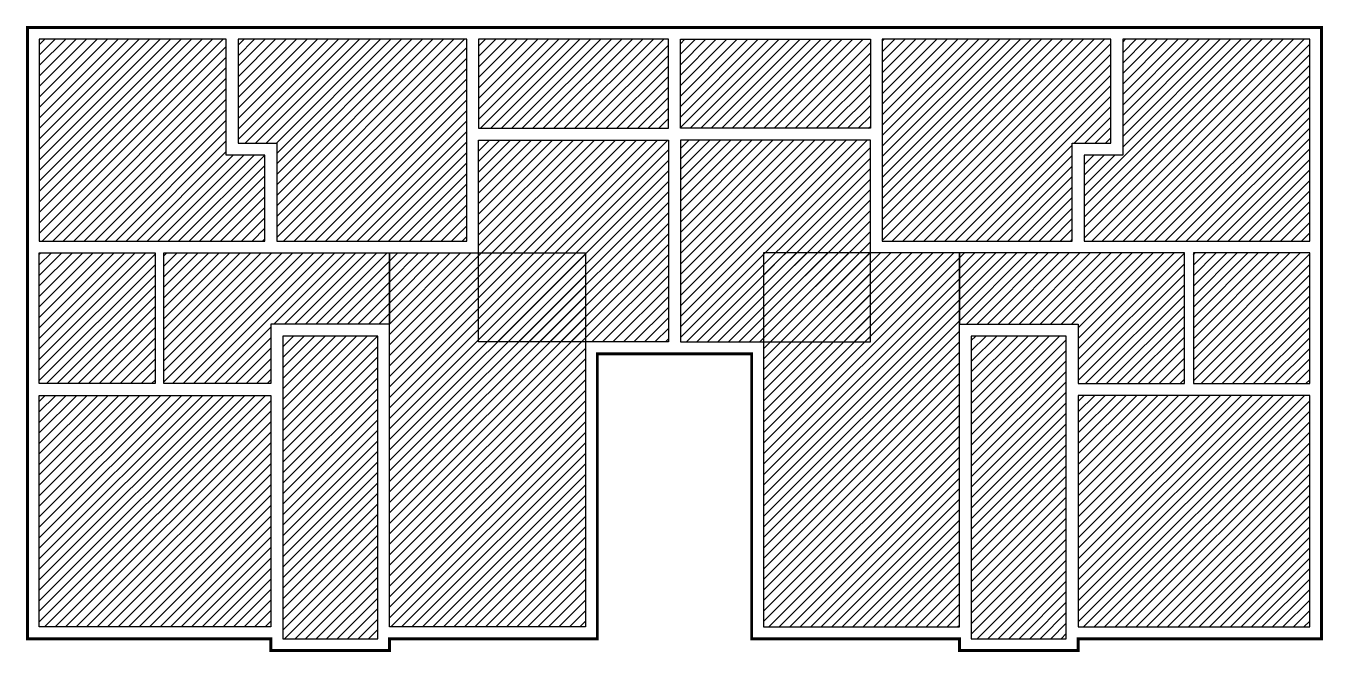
# Model space of a CAD drawing. Header units: feet. Extents: x 317 to 512, y -141 to 162.
# Drawn here: x 343.08 to 364.93, y -12.73 to -2.18 of the extents above; entities that cross this region are included whole.
import ezdxf

# ---------------------------------------------------------------- set-up
doc = ezdxf.new("R2010")
doc.units = ezdxf.units.FT
doc.header["$MEASUREMENT"] = 0
doc.layers.add('00-LOSA', color=51, linetype='Continuous')
doc.layers.add('63', color=7, linetype='Continuous')
pattern_1 = [(45, (-50, 0), (-0.088388348, 0.088388348), [])]

msp = doc.modelspace()

# ---------------------------------------------------------------- hatches: boundary and pattern name
at = {"layer": '63'}
h = msp.add_hatch(dxfattribs=at)
h.set_pattern_fill('ANSI31', color=256)
h.set_pattern_definition(pattern_1)
h.paths.add_polyline_path([(346.45818, -2.40406), (343.30818, -2.40406), (343.30818, -5.80406), (347.10818, -5.80406), (347.10818, -4.35406), (346.45818, -4.35406)])
h = msp.add_hatch(dxfattribs=at)
h.set_pattern_fill('ANSI31', color=256)
h.set_pattern_definition(pattern_1)
h.paths.add_polyline_path([(350.50818, -2.40406), (346.65818, -2.40406), (346.65818, -4.15406), (347.30818, -4.15406), (347.30818, -5.80406), (350.50818, -5.80406)])
h = msp.add_hatch(dxfattribs=at)
h.set_pattern_fill('ANSI31', color=256)
h.set_pattern_definition(pattern_1)
h.paths.add_polyline_path([(353.90818, -2.40406), (350.70818, -2.40406), (350.70818, -3.90406), (353.90818, -3.90406)])
h = msp.add_hatch(dxfattribs=at)
h.set_pattern_fill('ANSI31', color=256)
h.set_pattern_definition(pattern_1)
h.paths.add_polyline_path([(354.10818, -2.40406), (357.30818, -2.40406), (357.30818, -3.90406), (354.10818, -3.90406)])
h = msp.add_hatch(dxfattribs=at)
h.set_pattern_fill('ANSI31', color=256)
h.set_pattern_definition(pattern_1)
h.paths.add_polyline_path([(361.35818, -2.40406), (357.50818, -2.40406), (357.50818, -5.80406), (360.70818, -5.80406), (360.70818, -4.15406), (361.35818, -4.15406)])
h = msp.add_hatch(dxfattribs=at)
h.set_pattern_fill('ANSI31', color=256)
h.set_pattern_definition(pattern_1)
h.paths.add_polyline_path([(364.70818, -2.40406), (361.55818, -2.40406), (361.55818, -4.35406), (360.90818, -4.35406), (360.90818, -5.80406), (364.70818, -5.80406)])
h = msp.add_hatch(dxfattribs=at)
h.set_pattern_fill('ANSI31', color=256)
h.set_pattern_definition(pattern_1)
h.paths.add_polyline_path([(350.70818, -4.10406), (353.90818, -4.10406), (353.90818, -7.50406), (350.70818, -7.50406)])
h = msp.add_hatch(dxfattribs=at)
h.set_pattern_fill('ANSI31', color=256)
h.set_pattern_definition(pattern_1)
h.paths.add_polyline_path([(354.10818, -7.50406), (357.30818, -7.50406), (357.30818, -4.10406), (354.10818, -4.10406)])
h = msp.add_hatch(dxfattribs=at)
h.set_pattern_fill('ANSI31', color=256)
h.set_pattern_definition(pattern_1)
h.paths.add_polyline_path([(345.25818, -8.2045), (343.30818, -8.2045), (343.30818, -6.00406), (345.25818, -6.00406)])
h = msp.add_hatch(dxfattribs=at)
h.set_pattern_fill('ANSI31', color=256)
h.set_pattern_definition(pattern_1)
h.paths.add_polyline_path([(349.20818, -7.20406), (347.20818, -7.20406), (347.20818, -8.2045), (345.40818, -8.20406), (345.40818, -6.00406), (349.20818, -6.00406)])
h = msp.add_hatch(dxfattribs=at)
h.set_pattern_fill('ANSI31', color=256)
h.set_pattern_definition(pattern_1)
h.paths.add_polyline_path([(349.20818, -6.00406), (352.50818, -6.00406), (352.50818, -12.30406), (349.20818, -12.30406)])
h = msp.add_hatch(dxfattribs=at)
h.set_pattern_fill('ANSI31', color=256)
h.set_pattern_definition(pattern_1)
h.paths.add_polyline_path([(358.80818, -6.00406), (355.50818, -6.00406), (355.50818, -12.30406), (358.80818, -12.30406)])
h = msp.add_hatch(dxfattribs=at)
h.set_pattern_fill('ANSI31', color=256)
h.set_pattern_definition(pattern_1)
h.paths.add_polyline_path([(358.80818, -7.20406), (360.80818, -7.20406), (360.80818, -8.2045), (362.59818, -8.2045), (362.59818, -6.00406), (358.80818, -6.00406)])
h = msp.add_hatch(dxfattribs=at)
h.set_pattern_fill('ANSI31', color=256)
h.set_pattern_definition(pattern_1)
h.paths.add_polyline_path([(362.74818, -8.2045), (364.70818, -8.2045), (364.70818, -6.00406), (362.74818, -6.00406)])
h = msp.add_hatch(dxfattribs=at)
h.set_pattern_fill('ANSI31', color=256)
h.set_pattern_definition(pattern_1)
h.paths.add_polyline_path([(347.40818, -12.50406), (349.00818, -12.50406), (349.00818, -7.40406), (347.40818, -7.40406)])
h = msp.add_hatch(dxfattribs=at)
h.set_pattern_fill('ANSI31', color=256)
h.set_pattern_definition(pattern_1)
h.paths.add_polyline_path([(360.60818, -7.40406), (359.00818, -7.40406), (359.00818, -12.50406), (360.60818, -12.50406)])
h = msp.add_hatch(dxfattribs=at)
h.set_pattern_fill('ANSI31', color=256)
h.set_pattern_definition(pattern_1)
h.paths.add_polyline_path([(347.20818, -12.30406), (343.30818, -12.30406), (343.30818, -8.4045), (347.20818, -8.4045)])
h = msp.add_hatch(dxfattribs=at)
h.set_pattern_fill('ANSI31', color=256)
h.set_pattern_definition(pattern_1)
h.paths.add_polyline_path([(360.80818, -12.30406), (364.70818, -12.30406), (364.70818, -8.4045), (360.80818, -8.4045)])

# ---------------------------------------------------------------- linework, layer by layer
at = {"layer": '00-LOSA', "const_width": 0.05}
msp.add_lwpolyline([(364.90818, -2.20406), (343.10818, -2.20406), (343.10818, -12.50406), (347.20818, -12.50406), (347.20818, -12.70406), (349.00818, -12.70406), (349.20818, -12.70406), (349.20818, -12.50406), (349.40818, -12.50406), (352.70818, -12.50406), (352.70818, -7.70406), (355.30818, -7.70406), (355.30818, -12.50406), (358.80818, -12.50406), (358.80818, -12.70406), (360.80818, -12.70406), (360.80818, -12.50406), (364.90818, -12.50406)], close=True, dxfattribs=at)
at = {"layer": '63'}
for points in [[(346.45818, -2.40406), (343.30818, -2.40406), (343.30818, -5.80406), (347.10818, -5.80406), (347.10818, -4.35406), (346.45818, -4.35406)], [(350.50818, -2.40406), (346.65818, -2.40406), (346.65818, -4.15406), (347.30818, -4.15406), (347.30818, -5.80406), (350.50818, -5.80406)], [(353.90818, -2.40406), (350.70818, -2.40406), (350.70818, -3.90406), (353.90818, -3.90406)], [(354.10818, -2.40406), (357.30818, -2.40406), (357.30818, -3.90406), (354.10818, -3.90406)], [(361.35818, -2.40406), (357.50818, -2.40406), (357.50818, -5.80406), (360.70818, -5.80406), (360.70818, -4.15406), (361.35818, -4.15406)], [(364.70818, -2.40406), (361.55818, -2.40406), (361.55818, -4.35406), (360.90818, -4.35406), (360.90818, -5.80406), (364.70818, -5.80406)], [(350.70818, -4.10406), (353.90818, -4.10406), (353.90818, -7.50406), (350.70818, -7.50406)], [(354.10818, -7.50406), (357.30818, -7.50406), (357.30818, -4.10406), (354.10818, -4.10406)], [(345.25818, -8.2045), (343.30818, -8.2045), (343.30818, -6.00406), (345.25818, -6.00406)], [(349.20818, -7.20406), (347.20818, -7.20406), (347.20818, -8.2045), (345.40818, -8.20406), (345.40818, -6.00406), (349.20818, -6.00406)], [(349.20818, -6.00406), (352.50818, -6.00406), (352.50818, -12.30406), (349.20818, -12.30406)], [(358.80818, -6.00406), (355.50818, -6.00406), (355.50818, -12.30406), (358.80818, -12.30406)], [(358.80818, -7.20406), (360.80818, -7.20406), (360.80818, -8.2045), (362.59818, -8.2045), (362.59818, -6.00406), (358.80818, -6.00406)], [(362.74818, -8.2045), (364.70818, -8.2045), (364.70818, -6.00406), (362.74818, -6.00406)], [(347.40818, -12.50406), (349.00818, -12.50406), (349.00818, -7.40406), (347.40818, -7.40406)], [(360.60818, -7.40406), (359.00818, -7.40406), (359.00818, -12.50406), (360.60818, -12.50406)], [(347.20818, -12.30406), (343.30818, -12.30406), (343.30818, -8.4045), (347.20818, -8.4045)], [(360.80818, -12.30406), (364.70818, -12.30406), (364.70818, -8.4045), (360.80818, -8.4045)]]:
    msp.add_lwpolyline(points, close=True, dxfattribs=at)

doc.saveas('drawing.dxf')
